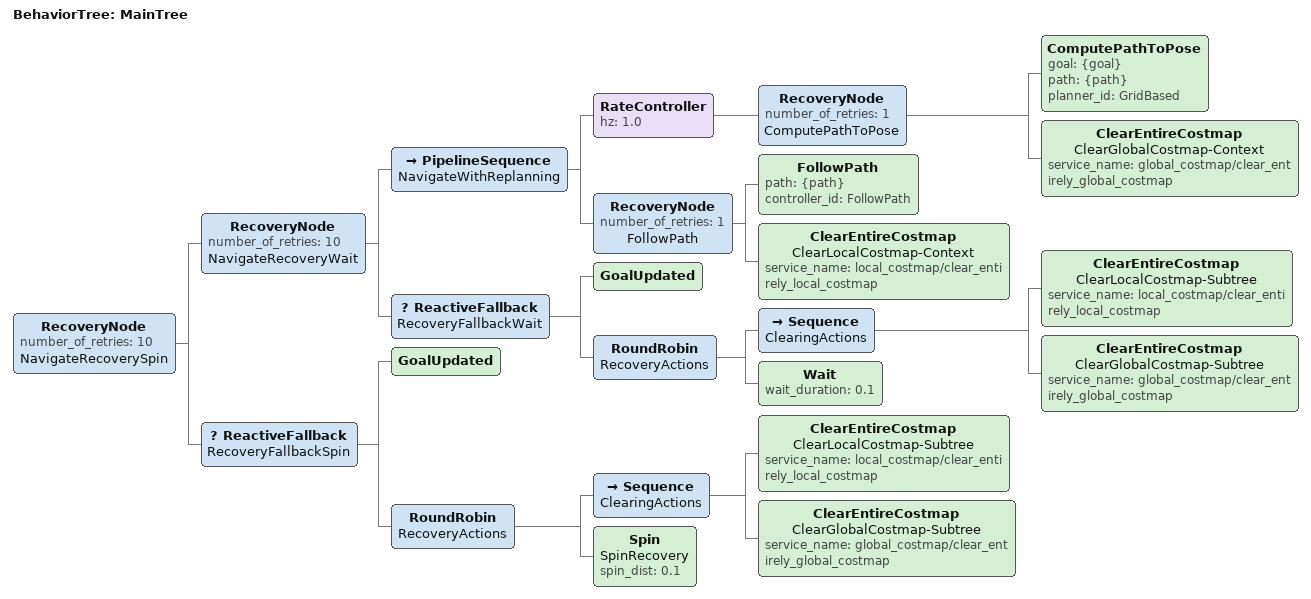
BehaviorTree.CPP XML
<!--
  This Behavior Tree replans the global path periodically at 1 Hz.
-->

<root main_tree_to_execute="MainTree">
  <BehaviorTree ID="MainTree">
    <RecoveryNode number_of_retries="10" name="NavigateRecoverySpin">
      <RecoveryNode number_of_retries="10" name="NavigateRecoveryWait">
        <PipelineSequence name="NavigateWithReplanning">
          <RateController hz="1.0">
            <RecoveryNode number_of_retries="1" name="ComputePathToPose">
              <ComputePathToPose goal="{goal}" path="{path}" planner_id="GridBased"/>
              <ClearEntireCostmap name="ClearGlobalCostmap-Context" service_name="global_costmap/clear_entirely_global_costmap"/>
            </RecoveryNode>
          </RateController>
          <RecoveryNode number_of_retries="1" name="FollowPath">
            <FollowPath path="{path}" controller_id="FollowPath"/>
            <ClearEntireCostmap name="ClearLocalCostmap-Context" service_name="local_costmap/clear_entirely_local_costmap"/>
          </RecoveryNode>
        </PipelineSequence>
        <ReactiveFallback name="RecoveryFallbackWait">
          <GoalUpdated/>
          <RoundRobin name="RecoveryActions">
            <Sequence name="ClearingActions">
              <ClearEntireCostmap name="ClearLocalCostmap-Subtree" service_name="local_costmap/clear_entirely_local_costmap"/>
              <ClearEntireCostmap name="ClearGlobalCostmap-Subtree" service_name="global_costmap/clear_entirely_global_costmap"/>
            </Sequence>
            <Wait wait_duration="0.1"/>
          </RoundRobin>
        </ReactiveFallback>
      </RecoveryNode>
        <ReactiveFallback name="RecoveryFallbackSpin">
          <GoalUpdated/>
          <RoundRobin name="RecoveryActions">
            <Sequence name="ClearingActions">
              <ClearEntireCostmap name="ClearLocalCostmap-Subtree" service_name="local_costmap/clear_entirely_local_costmap"/>
              <ClearEntireCostmap name="ClearGlobalCostmap-Subtree" service_name="global_costmap/clear_entirely_global_costmap"/>
            </Sequence>
            <Spin name="SpinRecovery" spin_dist="0.1"/>
          </RoundRobin>
        </ReactiveFallback>
    </RecoveryNode>
  </BehaviorTree>
</root>
